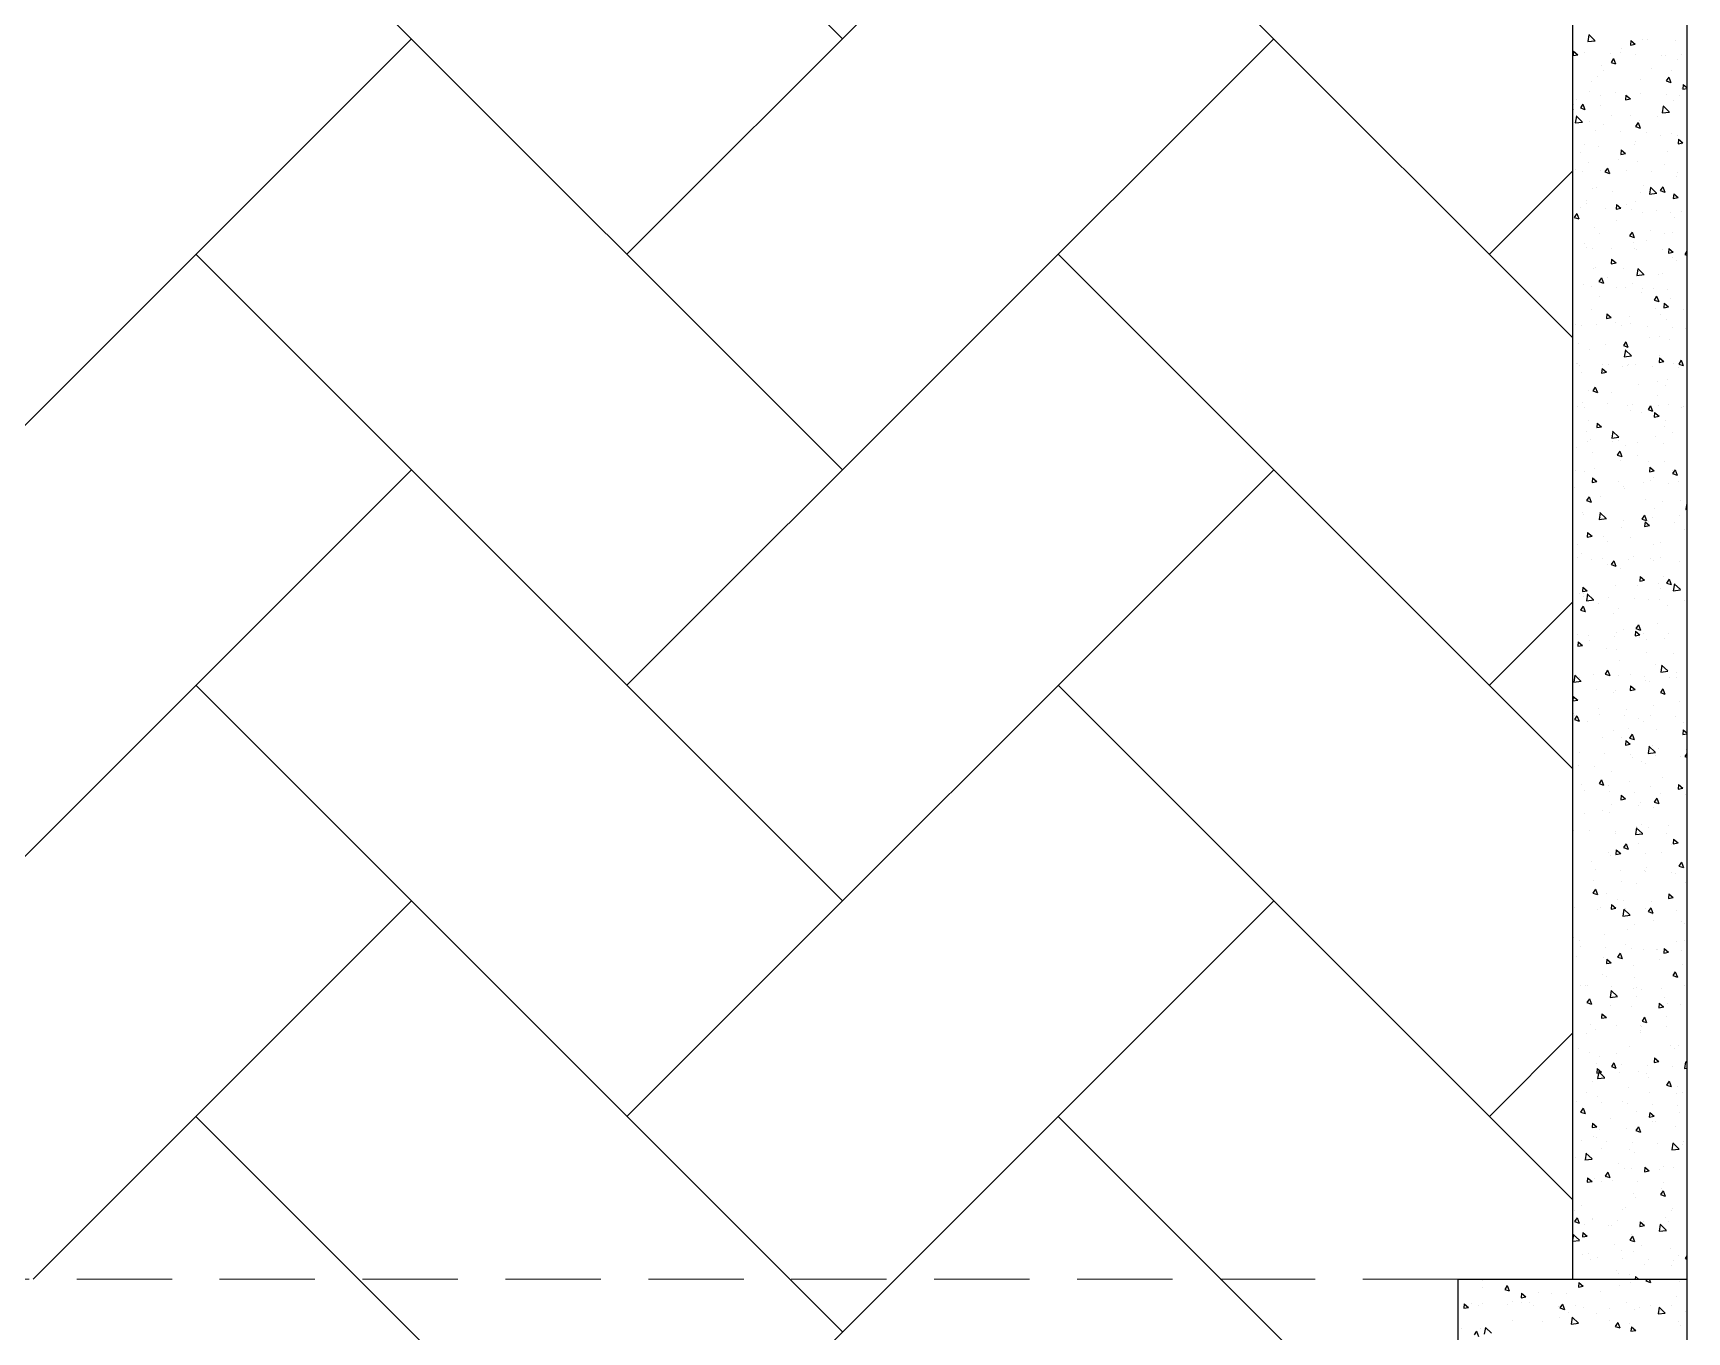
# Model space of a CAD drawing. Header units: millimetres. Extents: x 331487 to 517269, y 198509 to 399936.
# Drawn here: x 412725 to 414895, y 376660 to 378364 of the extents above; entities that cross this region are included whole.
import ezdxf

# ---------------------------------------------------------------- set-up
doc = ezdxf.new("R2010")
doc.units = ezdxf.units.MM
doc.header["$MEASUREMENT"] = 0
doc.linetypes.add('DASHED2', pattern=[0.375, 0.25, -0.125])
doc.layers.add('BEAM', color=1, linetype='Continuous', lineweight=5)
doc.layers.add('COLUMN', color=6, linetype='Continuous')

msp = doc.modelspace()

# ---------------------------------------------------------------- linework, layer by layer
at = {"layer": 'BEAM', "color": 253, "linetype": 'Continuous', "ltscale": 750}
for p, q in [((413787.3, 378357), (413055.3, 379089)), ((413504.5, 378074.1), (414353, 378922.7)), ((413787.3, 377791.3), (412938.8, 378639.8)), ((414745.1, 377964.9), (414070.2, 378639.8)), ((412373.1, 377508.5), (413221.7, 378357)), ((413504.5, 377508.5), (414353, 378357)), ((414635.9, 378074.1), (414745.1, 378183.4)), ((413787.3, 377225.6), (412938.8, 378074.1)), ((414745.1, 377399.2), (414070.2, 378074.1)), ((412373.1, 376942.8), (413221.7, 377791.3)), ((413504.5, 376942.8), (414353, 377791.3)), ((414635.9, 377508.5), (414745.1, 377617.7)), ((413718, 376729.3), (412938.8, 377508.5)), ((414745.1, 376833.5), (414070.2, 377508.5)), ((412725.3, 376729.3), (413221.7, 377225.6)), ((413856.7, 376729.3), (414353, 377225.6)), ((414635.9, 376942.8), (414745.1, 377052)), ((413152.3, 376729.3), (412938.8, 376942.8)), ((414283.7, 376729.3), (414070.2, 376942.8)), ((413452.3, 376429.3), (413152.3, 376729.3)), ((413556.7, 376429.3), (413856.7, 376729.3)), ((413787.3, 376659.9), (413718, 376729.3)), ((414583.7, 376429.3), (414283.7, 376729.3))]:
    msp.add_line(p, q, dxfattribs=at)
at = {"layer": 'BEAM', "linetype": 'DASHED2', "ltscale": 500}
msp.add_line((414595.1, 376729.3), (411345.1, 376729.3), dxfattribs=at)
at = {"layer": 'COLUMN'}
for p, q in [((414745.1, 379089), (414745.1, 376729.3)), ((414895.1, 379089), (414895.1, 376729.3)), ((414595.1, 376429.3), (414595.1, 376729.3)), ((414595.1, 376729.3), (414895.1, 376729.3)), ((414895.1, 376729.3), (414895.1, 376429.3))]:
    msp.add_line(p, q, dxfattribs=at)
at = {"layer": 'COLUMN', "color": 2, "linetype": 'Continuous'}
for p, q in [((414765.2, 378353.2), (414774.7, 378354.3)), ((414766.6, 378362.1), (414765.3, 378353.2)), ((414766.3, 378362.4), (414774.5, 378354.6)), ((414772.4, 378354.8), (414772.4, 378354.8)), ((414821.4, 378354.6), (414820.9, 378348.7)), ((414821.4, 378354.6), (414827.2, 378349.8)), ((414836.9, 378356.4), (414836.9, 378356.4)), ((414843.6, 378355.5), (414843.6, 378355.5)), ((414879.8, 378354.2), (414879.8, 378354.2)), ((414746.2, 378340.8), (414745.7, 378334.8)), ((414745.7, 378334.8), (414751.9, 378335.9)), ((414746.2, 378340.8), (414751.9, 378335.9)), ((414761.4, 378338.5), (414761.4, 378338.5)), ((414794.7, 378337.3), (414794.7, 378337.3)), ((414807.7, 378338.9), (414807.7, 378338.9)), ((414809.2, 378343.9), (414809.2, 378343.9)), ((414820.9, 378348.6), (414827.2, 378349.8)), ((414828, 378336.1), (414828, 378336.1)), ((414861.3, 378334.9), (414861.3, 378334.9)), ((414867.4, 378334.8), (414867.4, 378334.8)), ((414887.7, 378336.5), (414887.7, 378336.5)), ((414894.6, 378333.6), (414894.6, 378333.6)), ((414783.5, 378322.5), (414783.5, 378322.5)), ((414785.8, 378314.9), (414785.8, 378314.9)), ((414798.9, 378330.9), (414795.6, 378325.9)), ((414795.6, 378325.9), (414801.6, 378323.9)), ((414798.9, 378330.9), (414801.6, 378323.9)), ((414848.6, 378317.6), (414848.6, 378317.6)), ((414874.3, 378315.4), (414874.3, 378315.4)), ((414883.1, 378329.1), (414883.1, 378329.1)), ((414770.1, 378301.4), (414770.1, 378301.4)), ((414778.1, 378307), (414778.1, 378307)), ((414834.6, 378303), (414834.6, 378303)), ((414871.4, 378306.5), (414868.1, 378301.6)), ((414868.1, 378301.6), (414874.1, 378299.5)), ((414871.4, 378306.5), (414874.1, 378299.5)), ((414888.1, 378291.3), (414888.1, 378291.3)), ((414890.4, 378296.8), (414889.8, 378290.8)), ((414889.8, 378290.8), (414895.1, 378291.8)), ((414890.4, 378296.8), (414895.1, 378292.8)), ((414746.9, 378270.4), (414746.9, 378270.4)), ((414750.8, 378276.8), (414750.8, 378276.8)), ((414758.7, 378271.2), (414755.3, 378266.2)), ((414758.7, 378271.2), (414761.3, 378264.2)), ((414767.8, 378288), (414767.8, 378288)), ((414781.3, 378269.1), (414781.3, 378269.1)), ((414781.4, 378282), (414781.4, 378282)), ((414801.1, 378286.8), (414801.1, 378286.8)), ((414815.1, 378282.9), (414814.6, 378276.9)), ((414814.6, 378276.9), (414820.9, 378278.1)), ((414815.1, 378282.9), (414820.9, 378278.1)), ((414817.5, 378280.7), (414817.5, 378280.7)), ((414817.8, 378280.6), (414817.8, 378280.6)), ((414834.4, 378285.6), (414834.4, 378285.6)), ((414864, 378268.6), (414862.7, 378259.7)), ((414863.8, 378268.9), (414871.9, 378261.1)), ((414867.7, 378284.3), (414867.7, 378284.3)), ((414877.4, 378276.5), (414877.4, 378276.5)), ((414885.5, 378283.1), (414885.5, 378283.1)), ((414745.1, 378264.7), (414745.7, 378264.2)), ((414745.1, 378264.1), (414745.7, 378264.2)), ((414750.1, 378255.4), (414748.7, 378246.5)), ((414748.7, 378246.5), (414758.2, 378247.6)), ((414749.8, 378255.6), (414757.9, 378247.9)), ((414755.3, 378266.2), (414761.3, 378264.2)), ((414767.8, 378248), (414767.8, 378248)), ((414795.8, 378256.6), (414795.8, 378256.6)), ((414820.8, 378255.7), (414820.8, 378255.7)), ((414831.2, 378246.9), (414827.8, 378241.9)), ((414831.2, 378246.9), (414833.9, 378239.8)), ((414832.4, 378249.6), (414832.4, 378249.6)), ((414856.9, 378254.4), (414856.9, 378254.4)), ((414862.7, 378259.7), (414872.2, 378260.8)), ((414872, 378262.1), (414872, 378262.1)), ((414775.3, 378236), (414775.3, 378236)), ((414786.3, 378244.1), (414786.3, 378244.1)), ((414808.6, 378234.8), (414808.6, 378234.8)), ((414827.8, 378241.9), (414833.9, 378239.8)), ((414841.9, 378233.6), (414841.9, 378233.6)), ((414860.2, 378229.4), (414860.2, 378229.4)), ((414875.2, 378232.4), (414875.2, 378232.4)), ((414883.2, 378229.8), (414883.2, 378229.8)), ((414884.1, 378225.1), (414883.6, 378219.1)), ((414884.1, 378225.1), (414889.8, 378220.2)), ((414755.2, 378207.3), (414755.2, 378207.3)), ((414760.8, 378218.4), (414760.8, 378218.4)), ((414779, 378215.7), (414779, 378215.7)), ((414808.9, 378211.2), (414808.3, 378205.2)), ((414808.3, 378205.2), (414814.6, 378206.4)), ((414808.9, 378211.2), (414814.6, 378206.4)), ((414825.8, 378217.8), (414825.8, 378217.8)), ((414827.8, 378222.3), (414827.8, 378222.3)), ((414869.8, 378208.7), (414869.8, 378208.7)), ((414883.6, 378219.1), (414889.8, 378220.2)), ((414887.4, 378218.1), (414887.4, 378218.1)), ((414749.1, 378185.9), (414749.1, 378185.9)), ((414758.5, 378182.3), (414758.5, 378182.3)), ((414765.6, 378194.7), (414765.6, 378194.7)), ((414782.4, 378184.7), (414782.4, 378184.7)), ((414790.9, 378187.2), (414787.6, 378182.2)), ((414787.6, 378182.2), (414793.6, 378180.2)), ((414790.9, 378187.2), (414793.6, 378180.2)), ((414794.7, 378181), (414794.7, 378181)), ((414805.8, 378198.3), (414805.8, 378198.3)), ((414815.7, 378183.5), (414815.7, 378183.5)), ((414830.1, 378196.3), (414830.1, 378196.3)), ((414848.9, 378182.3), (414848.9, 378182.3)), ((414865.2, 378191.5), (414865.2, 378191.5)), ((414882.2, 378181.1), (414882.2, 378181.1)), ((414770.8, 378160.1), (414770.8, 378160.1)), ((414776.8, 378162.4), (414776.8, 378162.4)), ((414837.8, 378164), (414837.8, 378164)), ((414847.5, 378161.9), (414846.1, 378153)), ((414847.2, 378162.2), (414855.3, 378154.4)), ((414863.4, 378162.8), (414860.1, 378157.9)), ((414863.4, 378162.8), (414866.1, 378155.8)), ((414880.9, 378176.4), (414880.9, 378176.4)), ((414763.3, 378141.3), (414763.3, 378141.3)), ((414763.5, 378144.4), (414763.5, 378144.4)), ((414798, 378155.9), (414798, 378155.9)), ((414802.6, 378139.5), (414802.1, 378133.5)), ((414802.6, 378139.5), (414808.3, 378134.6)), ((414815.8, 378140), (414815.8, 378140)), ((414827.9, 378142.9), (414827.9, 378142.9)), ((414834.1, 378154.7), (414834.1, 378154.7)), ((414846.1, 378153), (414855.6, 378154.1)), ((414860.1, 378157.8), (414866.1, 378155.8)), ((414867.5, 378155.3), (414867.5, 378155.3)), ((414877.8, 378153.3), (414877.3, 378147.4)), ((414877.3, 378147.3), (414883.6, 378148.5)), ((414877.8, 378153.3), (414883.6, 378148.5)), ((414750.7, 378127.5), (414747.3, 378122.5)), ((414747.3, 378122.5), (414753.3, 378120.5)), ((414750.7, 378127.5), (414753.3, 378120.5)), ((414755.5, 378135.4), (414755.5, 378135.4)), ((414788.8, 378134.2), (414788.8, 378134.2)), ((414802.1, 378133.5), (414808.3, 378134.6)), ((414802.9, 378118.1), (414802.9, 378118.1)), ((414822.1, 378133), (414822.1, 378133)), ((414837.4, 378129.6), (414837.4, 378129.6)), ((414855.4, 378131.8), (414855.4, 378131.8)), ((414873.5, 378128.4), (414873.5, 378128.4)), ((414878.7, 378123), (414878.7, 378123)), ((414888.6, 378130.5), (414888.6, 378130.5)), ((414774.5, 378109), (414774.5, 378109)), ((414780.8, 378101.8), (414780.8, 378101.8)), ((414823.2, 378103.1), (414819.8, 378098.2)), ((414819.8, 378098.2), (414825.9, 378096.1)), ((414823.2, 378103.1), (414825.9, 378096.1)), ((414847.8, 378105.6), (414847.8, 378105.6)), ((414865.3, 378101.9), (414865.3, 378101.9)), ((414876.8, 378103.3), (414876.8, 378103.3)), ((414761.1, 378087.9), (414761.1, 378087.9)), ((414763, 378083.5), (414763, 378083.5)), ((414771.8, 378081.2), (414771.8, 378081.2)), ((414796.3, 378082.3), (414796.3, 378082.3)), ((414825.6, 378089.5), (414825.6, 378089.5)), ((414825.8, 378081.7), (414825.8, 378081.7)), ((414829.6, 378081), (414829.6, 378081)), ((414842.4, 378091.8), (414842.4, 378091.8)), ((414862.8, 378079.8), (414862.8, 378079.8)), ((414871.5, 378081.6), (414871, 378075.6)), ((414871, 378075.6), (414877.3, 378076.8)), ((414871.5, 378081.6), (414877.3, 378076.8)), ((414895.1, 378078), (414892.3, 378073.8)), ((414892.3, 378073.8), (414895.1, 378072.9)), ((414772.3, 378055.6), (414772.3, 378055.6)), ((414775.1, 378056.2), (414775.1, 378056.2)), ((414796.3, 378067.7), (414795.8, 378061.7)), ((414795.8, 378061.7), (414802.1, 378062.9)), ((414796.3, 378067.7), (414802.1, 378062.9)), ((414811.3, 378054.9), (414811.3, 378054.9)), ((414830.9, 378055.2), (414829.6, 378046.3)), ((414830.6, 378055.5), (414838.8, 378047.7)), ((414876.4, 378069.6), (414876.4, 378069.6)), ((414881.8, 378065.5), (414881.8, 378065.5)), ((414758.8, 378034.5), (414758.8, 378034.5)), ((414770, 378032.1), (414770, 378032.1)), ((414782.9, 378043.4), (414779.5, 378038.5)), ((414779.5, 378038.5), (414785.6, 378036.4)), ((414782.9, 378043.4), (414785.6, 378036.4)), ((414790.8, 378043.5), (414790.8, 378043.5)), ((414803.3, 378030.9), (414803.3, 378030.9)), ((414814.6, 378029.9), (414814.6, 378029.9)), ((414823.4, 378036.1), (414823.4, 378036.1)), ((414829.6, 378046.3), (414839.1, 378047.4)), ((414836.6, 378029.7), (414836.6, 378029.7)), ((414850.7, 378028.6), (414850.7, 378028.6)), ((414857.8, 378047.3), (414857.8, 378047.3)), ((414863, 378048.5), (414863, 378048.5)), ((414869.9, 378028.5), (414869.9, 378028.5)), ((414780.1, 378018.3), (414780.1, 378018.3)), ((414835.8, 378023.4), (414835.8, 378023.4)), ((414855.4, 378019.1), (414852.1, 378014.1)), ((414852.1, 378014.1), (414858.1, 378012.1)), ((414855.4, 378019.1), (414858.1, 378012.1)), ((414865.3, 378009.9), (414864.7, 378003.9)), ((414865.3, 378009.9), (414871, 378005.1)), ((414874.2, 378016.2), (414874.2, 378016.2)), ((414770, 378002.2), (414770, 378002.2)), ((414790, 377996), (414789.5, 377990)), ((414789.5, 377990), (414795.8, 377991.2)), ((414790, 377996), (414795.8, 377991.2)), ((414800.8, 377985.2), (414800.8, 377985.2)), ((414819.5, 377992), (414819.5, 377992)), ((414854, 378003.6), (414854, 378003.6)), ((414860.8, 377995.1), (414860.8, 377995.1)), ((414864.7, 378003.9), (414871, 378005.1)), ((414867.8, 377989), (414867.8, 377989)), ((414890.1, 378002.3), (414890.1, 378002.3)), ((414745.1, 377977.3), (414745.3, 377976.8)), ((414745.1, 377976.8), (414745.3, 377976.7)), ((414749, 377981.5), (414749, 377981.5)), ((414756.6, 377981.1), (414756.6, 377981.1)), ((414776.4, 377981.6), (414776.4, 377981.6)), ((414809.7, 377980.4), (414809.7, 377980.4)), ((414821.1, 377982.7), (414821.1, 377982.7)), ((414843, 377979.2), (414843, 377979.2)), ((414845.9, 377965), (414845.9, 377965)), ((414859, 377965.7), (414859, 377965.7)), ((414876.3, 377978), (414876.3, 377978)), ((414893.4, 377977.3), (414893.4, 377977.3)), ((414752.3, 377956.4), (414752.3, 377956.4)), ((414767.7, 377948.8), (414767.7, 377948.8)), ((414788.4, 377955.2), (414788.4, 377955.2)), ((414815.2, 377959.4), (414811.8, 377954.5)), ((414811.8, 377954.4), (414817.8, 377952.4)), ((414814.4, 377948.5), (414813, 377939.6)), ((414814.1, 377948.7), (414822.2, 377940.9)), ((414815.2, 377959.4), (414817.8, 377952.4)), ((414858.5, 377941.8), (414858.5, 377941.8)), ((414871.9, 377962.8), (414871.9, 377962.8)), ((414750.6, 377930.9), (414750.6, 377930.9)), ((414751.2, 377931), (414751.2, 377931)), ((414754.3, 377927.7), (414754.3, 377927.7)), ((414783.8, 377924.3), (414783.2, 377918.3)), ((414783.8, 377924.3), (414789.5, 377919.5)), ((414783.9, 377929.7), (414783.9, 377929.7)), ((414791.7, 377930.1), (414791.7, 377930.1)), ((414810.9, 377926.8), (414810.9, 377926.8)), ((414813, 377939.6), (414822.5, 377940.7)), ((414817.2, 377928.5), (414817.2, 377928.5)), ((414818.8, 377929.4), (414818.8, 377929.4)), ((414827.9, 377928.9), (414827.9, 377928.9)), ((414850.5, 377927.2), (414850.5, 377927.2)), ((414859, 377938.2), (414858.5, 377932.2)), ((414858.5, 377932.2), (414864.7, 377933.3)), ((414859, 377938.2), (414864.7, 377933.3)), ((414877.8, 377930.7), (414877.8, 377930.7)), ((414883.8, 377926), (414883.8, 377926)), ((414887.7, 377935.1), (414884.3, 377930.1)), ((414884.3, 377930.1), (414890.4, 377928.1)), ((414887.7, 377935.1), (414890.4, 377928.1)), ((414757.3, 377918.6), (414757.3, 377918.6)), ((414774.9, 377899.7), (414771.5, 377894.8)), ((414774.9, 377899.7), (414777.6, 377892.7)), ((414783.2, 377918.3), (414789.5, 377919.4)), ((414831.1, 377903.8), (414831.1, 377903.8)), ((414855.9, 377906.7), (414855.9, 377906.7)), ((414867.3, 377902.5), (414867.3, 377902.5)), ((414869.7, 377909.5), (414869.7, 377909.5)), ((414757.7, 377879.6), (414757.7, 377879.6)), ((414765.5, 377895.4), (414765.5, 377895.4)), ((414771.5, 377894.8), (414777.6, 377892.7)), ((414791, 377878.3), (414791, 377878.3)), ((414796.7, 377892.3), (414796.7, 377892.3)), ((414824.3, 377877.1), (414824.3, 377877.1)), ((414856.2, 377888.4), (414856.2, 377888.4)), ((414870.6, 377877.5), (414870.6, 377877.5)), ((414752.1, 377874.4), (414752.1, 377874.4)), ((414761.2, 377872.7), (414761.2, 377872.7)), ((414765.6, 377855.4), (414765.6, 377855.4)), ((414816.6, 377876), (414816.6, 377876)), ((414820.9, 377868.5), (414820.9, 377868.5)), ((414836.1, 377865.9), (414836.1, 377865.9)), ((414847.4, 377875.4), (414844.1, 377870.4)), ((414844.1, 377870.4), (414850.1, 377868.4)), ((414847.4, 377875.4), (414850.1, 377868.4)), ((414852.7, 377866.4), (414852.2, 377860.4)), ((414852.2, 377860.4), (414858.5, 377861.6)), ((414852.7, 377866.4), (414858.5, 377861.6)), ((414857.5, 377875.9), (414857.5, 377875.9)), ((414867.4, 377856.1), (414867.4, 377856.1)), ((414887.8, 377872.4), (414887.8, 377872.4)), ((414890.8, 377874.7), (414890.8, 377874.7)), ((414763.2, 377842.1), (414763.2, 377842.1)), ((414777.5, 377852.5), (414777, 377846.6)), ((414777, 377846.6), (414783.2, 377847.7)), ((414777.5, 377852.5), (414783.2, 377847.7)), ((414797.8, 377841.7), (414796.5, 377832.8)), ((414796.5, 377832.8), (414805.9, 377833.9)), ((414797.5, 377842), (414805.7, 377834.2)), ((414854, 377835), (414854, 377835)), ((414865.9, 377848.4), (414865.9, 377848.4)), ((414875.6, 377839.6), (414875.6, 377839.6)), ((414749.8, 377821), (414749.8, 377821)), ((414764.1, 377829), (414764.1, 377829)), ((414768.9, 377830.4), (414768.9, 377830.4)), ((414771.2, 377814.3), (414771.2, 377814.3)), ((414797.4, 377827.8), (414797.4, 377827.8)), ((414807.1, 377815.7), (414803.8, 377810.7)), ((414805, 377829.1), (414805, 377829.1)), ((414807.1, 377815.7), (414809.8, 377808.7)), ((414814.3, 377822.6), (414814.3, 377822.6)), ((414830.7, 377826.6), (414830.7, 377826.6)), ((414863.9, 377825.4), (414863.9, 377825.4)), ((414749.3, 377790.4), (414749.3, 377790.4)), ((414773.8, 377792.5), (414773.8, 377792.5)), ((414803.8, 377810.7), (414809.8, 377808.7)), ((414808.3, 377804.1), (414808.3, 377804.1)), ((414830.9, 377810.2), (414830.9, 377810.2)), ((414844.4, 377802.8), (414844.4, 377802.8)), ((414846.4, 377794.7), (414845.9, 377788.7)), ((414845.9, 377788.7), (414852.2, 377789.9)), ((414846.4, 377794.7), (414852.2, 377789.9)), ((414865.2, 377802.7), (414865.2, 377802.7)), ((414875.9, 377790.1), (414875.9, 377790.1)), ((414879.7, 377791.4), (414876.3, 377786.4)), ((414879.7, 377791.4), (414882.4, 377784.4)), ((414761, 377788.7), (414761, 377788.7)), ((414771.2, 377780.8), (414770.7, 377774.8)), ((414770.7, 377774.8), (414777, 377776)), ((414771.2, 377780.8), (414777, 377776)), ((414771.6, 377777.1), (414771.6, 377777.1)), ((414804.9, 377775.9), (414804.9, 377775.9)), ((414812.1, 377769.2), (414812.1, 377769.2)), ((414838.2, 377774.7), (414838.2, 377774.7)), ((414847.7, 377777.8), (414847.7, 377777.8)), ((414851.7, 377781.6), (414851.7, 377781.6)), ((414871.4, 377773.5), (414871.4, 377773.5)), ((414876.3, 377786.4), (414882.4, 377784.4)), ((414883.9, 377776.5), (414883.9, 377776.5)), ((414747.5, 377767.6), (414747.5, 377767.6)), ((414766.9, 377756), (414763.5, 377751)), ((414763.5, 377751), (414769.6, 377749)), ((414766.9, 377756), (414769.6, 377749)), ((414781.2, 377756), (414781.2, 377756)), ((414813.3, 377766.2), (414813.3, 377766.2)), ((414840.9, 377751.9), (414840.9, 377751.9)), ((414862.9, 377749.3), (414862.9, 377749.3)), ((414887.2, 377751.5), (414887.2, 377751.5)), ((414895.1, 377747.5), (414893.9, 377739.4)), ((414895, 377748.5), (414895.1, 377748.4)), ((414745.3, 377727), (414745.3, 377727)), ((414746, 377730.6), (414746, 377730.6)), ((414758.7, 377735.3), (414758.7, 377735.3)), ((414759.3, 377732.1), (414759.3, 377732.1)), ((414778.6, 377725.8), (414778.6, 377725.8)), ((414781.3, 377735), (414779.9, 377726.1)), ((414779.9, 377726.1), (414789.4, 377727.2)), ((414781, 377735.3), (414789.1, 377727.5)), ((414782.2, 377729.3), (414782.2, 377729.3)), ((414839.4, 377731.7), (414836, 377726.7)), ((414836, 377726.7), (414842.1, 377724.7)), ((414839.4, 377731.7), (414842.1, 377724.7)), ((414849.5, 377728.2), (414849.5, 377728.2)), ((414852.7, 377739.9), (414852.7, 377739.9)), ((414885.9, 377731.8), (414885.9, 377731.8)), ((414893.9, 377739.4), (414895.1, 377739.5)), ((414745.3, 377714.2), (414745.3, 377714.2)), ((414764.9, 377709.1), (414764.4, 377703.1)), ((414764.4, 377703.1), (414770.7, 377704.3)), ((414764.9, 377709.1), (414770.7, 377704.3)), ((414785.5, 377704.3), (414785.5, 377704.3)), ((414809.8, 377715.8), (414809.8, 377715.8)), ((414811.9, 377724.5), (414811.9, 377724.5)), ((414821.6, 377703), (414821.6, 377703)), ((414840.2, 377723), (414839.6, 377717)), ((414839.6, 377717), (414845.9, 377718.1)), ((414840.2, 377723), (414845.9, 377718.2)), ((414845.2, 377723.3), (414845.2, 377723.3)), ((414878.5, 377722.1), (414878.5, 377722.1)), ((414892.2, 377713.6), (414892.2, 377713.6)), ((414751, 377692.7), (414751, 377692.7)), ((414756.5, 377681.9), (414756.5, 377681.9)), ((414791.2, 377697.7), (414791.2, 377697.7)), ((414850.9, 377693.6), (414850.9, 377693.6)), ((414860.7, 377695.9), (414860.7, 377695.9)), ((414751.7, 377676.5), (414751.7, 377676.5)), ((414769.3, 377673.7), (414769.3, 377673.7)), ((414785, 377675.2), (414785, 377675.2)), ((414790.4, 377666.4), (414790.4, 377666.4)), ((414799.1, 377672), (414795.8, 377667)), ((414795.8, 377667), (414801.8, 377665)), ((414799.1, 377672), (414801.8, 377665)), ((414807.6, 377662.4), (414807.6, 377662.4)), ((414818.3, 377674), (414818.3, 377674)), ((414824.9, 377678), (414824.9, 377678)), ((414847.2, 377674.8), (414847.2, 377674.8)), ((414851.6, 377672.8), (414851.6, 377672.8)), ((414861, 377676.7), (414861, 377676.7)), ((414884.9, 377671.6), (414884.9, 377671.6)), ((414801.2, 377639.4), (414801.2, 377639.4)), ((414829.9, 377640.1), (414829.9, 377640.1)), ((414833.9, 377651.2), (414833.4, 377645.3)), ((414833.4, 377645.3), (414839.6, 377646.4)), ((414833.9, 377651.2), (414839.6, 377646.4)), ((414858.4, 377642.5), (414858.4, 377642.5)), ((414864.3, 377651.7), (414864.3, 377651.7)), ((414871.7, 377647.7), (414868.3, 377642.7)), ((414868.3, 377642.7), (414874.3, 377640.7)), ((414871.7, 377647.7), (414874.3, 377640.7)), ((414878.7, 377641.5), (414877.3, 377632.6)), ((414878.4, 377641.8), (414886.5, 377634)), ((414754.2, 377628.5), (414754.2, 377628.5)), ((414758.7, 377637.4), (414758.1, 377631.4)), ((414758.1, 377631.4), (414764.4, 377632.5)), ((414758.7, 377637.4), (414764.4, 377632.6)), ((414759.2, 377624.5), (414759.2, 377624.5)), ((414759.3, 377629.6), (414759.3, 377629.6)), ((414763.3, 377619.4), (414772.8, 377620.5)), ((414764.7, 377628.3), (414763.4, 377619.4)), ((414764.4, 377628.6), (414772.6, 377620.8)), ((414792.5, 377623.3), (414792.5, 377623.3)), ((414825.8, 377622.1), (414825.8, 377622.1)), ((414845, 377621.5), (414845, 377621.5)), ((414859.1, 377620.9), (414859.1, 377620.9)), ((414860.9, 377635.3), (414860.9, 377635.3)), ((414877.3, 377632.6), (414886.8, 377633.7)), ((414892.4, 377619.7), (414892.4, 377619.7)), ((414758.9, 377612.3), (414755.5, 377607.3)), ((414755.5, 377607.3), (414761.6, 377605.3)), ((414758.9, 377612.3), (414761.6, 377605.3)), ((414762.6, 377604.6), (414762.6, 377604.6)), ((414779.3, 377615.4), (414779.3, 377615.4)), ((414798.8, 377603.3), (414798.8, 377603.3)), ((414805.3, 377609.1), (414805.3, 377609.1)), ((414869.3, 377613.8), (414869.3, 377613.8)), ((414752, 377575.2), (414752, 377575.2)), ((414766.3, 377573.2), (414766.3, 377573.2)), ((414802.1, 377578.2), (414802.1, 377578.2)), ((414811.3, 377581.1), (414811.3, 377581.1)), ((414827.6, 377579.5), (414827.1, 377573.5)), ((414827.1, 377573.5), (414833.4, 377574.7)), ((414827.6, 377579.5), (414833.4, 377574.7)), ((414831.4, 377588), (414828, 377583)), ((414828, 377583), (414834.1, 377581)), ((414831.4, 377588), (414834.1, 377581)), ((414838.2, 377577), (414838.2, 377577)), ((414856.1, 377589.2), (414856.1, 377589.2)), ((414870.9, 377576.9), (414870.9, 377576.9)), ((414752.4, 377565.6), (414751.9, 377559.7)), ((414751.9, 377559.7), (414758.1, 377560.8)), ((414752.4, 377565.6), (414758.1, 377560.8)), ((414767.6, 377566.7), (414767.6, 377566.7)), ((414789.3, 377557.1), (414789.3, 377557.1)), ((414799.6, 377572), (414799.6, 377572)), ((414803.1, 377555.7), (414803.1, 377555.7)), ((414832.8, 377570.7), (414832.8, 377570.7)), ((414841.5, 377551.9), (414841.5, 377551.9)), ((414842.7, 377568.1), (414842.7, 377568.1)), ((414866.1, 377569.5), (414866.1, 377569.5)), ((414807, 377540.4), (414807, 377540.4)), ((414853.9, 377535.8), (414853.9, 377535.8)), ((414862.1, 377534.8), (414860.8, 377525.9)), ((414861.9, 377535.1), (414870, 377527.3)), ((414877.6, 377550.7), (414877.6, 377550.7)), ((414748.2, 377521.6), (414746.8, 377512.7)), ((414746.8, 377512.7), (414756.3, 377513.8)), ((414747.9, 377521.8), (414756, 377514)), ((414749.7, 377521.8), (414749.7, 377521.8)), ((414754.3, 377518.9), (414754.3, 377518.9)), ((414772.7, 377522.7), (414772.7, 377522.7)), ((414791.1, 377528.3), (414787.8, 377523.3)), ((414787.8, 377523.3), (414793.8, 377521.3)), ((414791.1, 377528.3), (414793.8, 377521.3)), ((414806, 377521.5), (414806, 377521.5)), ((414821.3, 377507.8), (414820.8, 377501.8)), ((414821.3, 377522.7), (414821.3, 377522.7)), ((414821.3, 377507.8), (414827.1, 377503)), ((414839.2, 377520.2), (414839.2, 377520.2)), ((414840.5, 377514.7), (414840.5, 377514.7)), ((414846.5, 377514.1), (414846.5, 377514.1)), ((414860.8, 377525.9), (414870.3, 377527)), ((414872.5, 377519), (414872.5, 377519)), ((414880.9, 377525.6), (414880.9, 377525.6)), ((414880.9, 377518.6), (414880.9, 377518.6)), ((414746.1, 377493.9), (414745.6, 377487.9)), ((414745.6, 377487.9), (414751.9, 377489.1)), ((414746.1, 377493.9), (414751.9, 377489.1)), ((414775.9, 377503.5), (414775.9, 377503.5)), ((414799.3, 377498.8), (414799.3, 377498.8)), ((414800.8, 377502.3), (414800.8, 377502.3)), ((414820.8, 377501.8), (414827.1, 377503)), ((414863.6, 377504), (414860.3, 377499)), ((414860.3, 377499), (414866.3, 377496.9)), ((414863.6, 377504), (414866.3, 377497)), ((414885.9, 377487.8), (414885.9, 377487.8)), ((414746.9, 377471.9), (414746.9, 377471.9)), ((414747.4, 377468.4), (414747.4, 377468.4)), ((414750.9, 377468.6), (414747.5, 377463.6)), ((414750.9, 377468.6), (414753.6, 377461.6)), ((414779.2, 377478.5), (414779.2, 377478.5)), ((414780.2, 377470.7), (414780.2, 377470.7)), ((414813.5, 377469.5), (414813.5, 377469.5)), ((414815.4, 377477.2), (414815.4, 377477.2)), ((414831.3, 377464.4), (414831.3, 377464.4)), ((414846.7, 377468.3), (414846.7, 377468.3)), ((414851.6, 377482.4), (414851.6, 377482.4)), ((414880, 377467.1), (414880, 377467.1)), ((414747.5, 377463.6), (414753.6, 377461.6)), ((414764.3, 377460.6), (414764.3, 377460.6)), ((414798.5, 377448.9), (414798.5, 377448.9)), ((414818.7, 377452.2), (414818.7, 377452.2)), ((414823.4, 377444.3), (414820, 377439.3)), ((414823.4, 377444.3), (414826.1, 377437.3)), ((414838.2, 377461.3), (414838.2, 377461.3)), ((414854.8, 377450.9), (414854.8, 377450.9)), ((414890.3, 377449.9), (414889.8, 377444)), ((414889.8, 377444), (414895.1, 377445)), ((414890.3, 377449.9), (414895.1, 377445.9)), ((414890.9, 377460.3), (414890.9, 377460.3)), ((414784.2, 377440.6), (414784.2, 377440.6)), ((414809.3, 377440.5), (414809.3, 377440.5)), ((414815.1, 377436.1), (414814.5, 377430.1)), ((414814.5, 377430.1), (414820.8, 377431.2)), ((414815.1, 377436.1), (414820.8, 377431.2)), ((414820, 377439.3), (414826.1, 377437.3)), ((414845.6, 377428.1), (414844.2, 377419.2)), ((414845.3, 377428.4), (414853.4, 377420.6)), ((414849.4, 377429), (414849.4, 377429)), ((414858.1, 377425.9), (414858.1, 377425.9)), ((414894.2, 377424.6), (414894.2, 377424.6)), ((414745.1, 377417.8), (414745.6, 377417.4)), ((414745.1, 377417.3), (414745.6, 377417.4)), ((414745.2, 377415), (414745.2, 377415)), ((414753.1, 377403.8), (414753.1, 377403.8)), ((414753.9, 377420.6), (414753.9, 377420.6)), ((414774.3, 377402.3), (414774.3, 377402.3)), ((414787.2, 377419.4), (414787.2, 377419.4)), ((414820.5, 377418.2), (414820.5, 377418.2)), ((414823.6, 377414.3), (414823.6, 377414.3)), ((414835.9, 377407.9), (414835.9, 377407.9)), ((414841.3, 377406.1), (414841.3, 377406.1)), ((414844.2, 377419.2), (414853.7, 377420.3)), ((414853.8, 377417), (414853.8, 377417)), ((414887.1, 377415.7), (414887.1, 377415.7)), ((414895.1, 377418.8), (414892.5, 377415)), ((414892.5, 377415), (414895.1, 377414.1)), ((414756.4, 377378.7), (414756.4, 377378.7)), ((414783.1, 377384.6), (414779.8, 377379.6)), ((414779.8, 377379.6), (414785.8, 377377.6)), ((414783.1, 377384.6), (414785.8, 377377.6)), ((414792.5, 377377.5), (414792.5, 377377.5)), ((414796.3, 377395.5), (414796.3, 377395.5)), ((414819.3, 377382.1), (414819.3, 377382.1)), ((414863.1, 377388), (414863.1, 377388)), ((414884, 377378.2), (414883.5, 377372.2)), ((414884, 377378.2), (414889.7, 377373.4)), ((414760.3, 377370.1), (414760.3, 377370.1)), ((414793.6, 377368.9), (414793.6, 377368.9)), ((414808.8, 377364.3), (414808.3, 377358.4)), ((414808.3, 377358.4), (414814.5, 377359.5)), ((414808.8, 377364.3), (414814.5, 377359.5)), ((414826.9, 377367.7), (414826.9, 377367.7)), ((414847.1, 377375.6), (414847.1, 377375.6)), ((414855.6, 377360.2), (414852.3, 377355.3)), ((414855.6, 377360.2), (414858.3, 377353.2)), ((414860.2, 377366.4), (414860.2, 377366.4)), ((414883.5, 377372.2), (414889.8, 377373.4)), ((414893.5, 377365.2), (414893.5, 377365.2)), ((414761.4, 377340.9), (414761.4, 377340.9)), ((414784.3, 377344), (414784.3, 377344)), ((414794, 377342.1), (414794, 377342.1)), ((414795.8, 377352.4), (414795.8, 377352.4)), ((414832, 377351.2), (414832, 377351.2)), ((414833.7, 377354.6), (414833.7, 377354.6)), ((414851.3, 377347.8), (414851.3, 377347.8)), ((414852.3, 377355.3), (414858.3, 377353.2)), ((414745.1, 377319), (414745.5, 377317.9)), ((414745.1, 377318), (414745.5, 377317.9)), ((414767.8, 377318.2), (414767.8, 377318.2)), ((414800.8, 377314.6), (414800.8, 377314.6)), ((414801.1, 377316.9), (414801.1, 377316.9)), ((414829, 377321.4), (414827.7, 377312.5)), ((414827.7, 377312.5), (414837.2, 377313.6)), ((414828.7, 377321.6), (414836.9, 377313.9)), ((414829.3, 377323.8), (414829.3, 377323.8)), ((414834.4, 377315.7), (414834.4, 377315.7)), ((414835.2, 377326.1), (414835.2, 377326.1)), ((414844.9, 377322.3), (414844.9, 377322.3)), ((414867.7, 377314.5), (414867.7, 377314.5)), ((414871.4, 377324.8), (414871.4, 377324.8)), ((414802.5, 377292.6), (414802, 377286.6)), ((414802.5, 377292.6), (414808.3, 377287.8)), ((414815.4, 377300.6), (414812, 377295.6)), ((414812, 377295.6), (414818.1, 377293.5)), ((414815.4, 377300.6), (414818.1, 377293.5)), ((414831.4, 377301.2), (414831.4, 377301.2)), ((414874.7, 377299.8), (414874.7, 377299.8)), ((414877.7, 377306.5), (414877.2, 377300.5)), ((414877.2, 377300.5), (414883.5, 377301.7)), ((414877.7, 377306.5), (414883.5, 377301.7)), ((414769.7, 377277.7), (414769.7, 377277.7)), ((414791.8, 377288.8), (414791.8, 377288.8)), ((414794.3, 377285.6), (414794.3, 377285.6)), ((414802, 377286.6), (414808.3, 377287.8)), ((414840.2, 377288.2), (414840.2, 377288.2)), ((414861.3, 377289.5), (414861.3, 377289.5)), ((414887.9, 377276.2), (414884.5, 377271.2)), ((414884.5, 377271.2), (414890.6, 377269.2)), ((414887.9, 377276.2), (414890.6, 377269.2)), ((414773, 377252.7), (414773, 377252.7)), ((414774.9, 377266.8), (414774.9, 377266.8)), ((414808.1, 377265.6), (414808.1, 377265.6)), ((414809.1, 377251.4), (414809.1, 377251.4)), ((414829.2, 377247.8), (414829.2, 377247.8)), ((414839.3, 377265.5), (414839.3, 377265.5)), ((414841.4, 377264.4), (414841.4, 377264.4)), ((414842.6, 377268.9), (414842.6, 377268.9)), ((414874.7, 377263.2), (414874.7, 377263.2)), ((414879.7, 377261.9), (414879.7, 377261.9)), ((414893.7, 377249.4), (414893.7, 377249.4)), ((414775.1, 377240.9), (414771.8, 377235.9)), ((414771.8, 377235.9), (414777.8, 377233.9)), ((414775.1, 377240.9), (414777.8, 377233.9)), ((414789.5, 377235.4), (414789.5, 377235.4)), ((414804.4, 377227.3), (414804.4, 377227.3)), ((414812.4, 377226.4), (414812.4, 377226.4)), ((414871.5, 377234.8), (414870.9, 377228.8)), ((414870.9, 377228.8), (414877.2, 377229.9)), ((414871.3, 377231.2), (414871.3, 377231.2)), ((414871.5, 377234.8), (414877.2, 377229.9)), ((414748, 377217.5), (414748, 377217.5)), ((414777.9, 377214.8), (414777.9, 377214.8)), ((414781.3, 377216.3), (414781.3, 377216.3)), ((414796.2, 377220.9), (414795.7, 377214.9)), ((414795.7, 377214.9), (414802, 377216.1)), ((414796.2, 377220.9), (414802, 377216.1)), ((414812.5, 377214.6), (414811.1, 377205.7)), ((414811.1, 377205.7), (414820.6, 377206.8)), ((414812.2, 377214.9), (414820.3, 377207.1)), ((414814.5, 377215.1), (414814.5, 377215.1)), ((414840.4, 377215.5), (414840.4, 377215.5)), ((414847.6, 377216.5), (414844.3, 377211.6)), ((414844.3, 377211.5), (414850.3, 377209.5)), ((414847.6, 377216.5), (414850.3, 377209.5)), ((414847.8, 377213.9), (414847.8, 377213.9)), ((414848.5, 377225.1), (414848.5, 377225.1)), ((414849.4, 377207.2), (414849.4, 377207.2)), ((414881.1, 377212.7), (414881.1, 377212.7)), ((414817.4, 377188.5), (414817.4, 377188.5)), ((414826.9, 377194.4), (414826.9, 377194.4)), ((414851.8, 377200.1), (414851.8, 377200.1)), ((414888, 377198.8), (414888, 377198.8)), ((414891.5, 377196), (414891.5, 377196)), ((414746.8, 377178), (414746.8, 377178)), ((414754.7, 377173.1), (414754.7, 377173.1)), ((414755.5, 377165.6), (414755.5, 377165.6)), ((414787.3, 377182), (414787.3, 377182)), ((414788.8, 377164.4), (414788.8, 377164.4)), ((414814.4, 377169), (414814.4, 377169)), ((414822, 377163.1), (414822, 377163.1)), ((414838.1, 377162.1), (414838.1, 377162.1)), ((414855.3, 377161.9), (414855.3, 377161.9)), ((414856.8, 377162.2), (414856.8, 377162.2)), ((414865.2, 377163), (414864.7, 377157.1)), ((414865.2, 377163), (414870.9, 377158.2)), ((414881.3, 377172.8), (414881.3, 377172.8)), ((414888.6, 377160.7), (414888.6, 377160.7)), ((414891.3, 377173.8), (414891.3, 377173.8)), ((414750.1, 377152.9), (414750.1, 377152.9)), ((414786.3, 377151.6), (414786.3, 377151.6)), ((414790, 377149.2), (414789.4, 377143.2)), ((414789.4, 377143.2), (414795.7, 377144.3)), ((414790, 377149.2), (414795.7, 377144.3)), ((414807.4, 377156.8), (414804, 377151.9)), ((414804, 377151.9), (414810.1, 377149.8)), ((414807.4, 377156.8), (414810.1, 377149.8)), ((414824.7, 377141), (414824.7, 377141)), ((414859.4, 377148.9), (414859.4, 377148.9)), ((414864.7, 377157.1), (414870.9, 377158.2)), ((414889.2, 377142.6), (414889.2, 377142.6)), ((414785, 377128.6), (414785, 377128.6)), ((414789.6, 377126.6), (414789.6, 377126.6)), ((414825.7, 377125.3), (414825.7, 377125.3)), ((414879.9, 377132.5), (414876.5, 377127.5)), ((414876.5, 377127.5), (414882.6, 377125.5)), ((414879.9, 377132.5), (414882.6, 377125.5)), ((414755.1, 377115), (414755.1, 377115)), ((414762.5, 377114.2), (414762.5, 377114.2)), ((414767.1, 377097.1), (414763.7, 377092.2)), ((414764.7, 377114.8), (414764.7, 377114.8)), ((414767.1, 377097.1), (414769.8, 377090.1)), ((414795.9, 377107.9), (414794.6, 377099)), ((414794.6, 377099), (414804, 377100.1)), ((414795.6, 377108.2), (414803.8, 377100.4)), ((414795.8, 377113), (414795.8, 377113)), ((414824.4, 377110.7), (414824.4, 377110.7)), ((414829, 377100.3), (414829, 377100.3)), ((414829.1, 377111.8), (414829.1, 377111.8)), ((414835.8, 377108.7), (414835.8, 377108.7)), ((414862.4, 377110.6), (414862.4, 377110.6)), ((414865.1, 377099), (414865.1, 377099)), ((414891.3, 377114.5), (414891.3, 377114.5)), ((414763.7, 377092.2), (414769.8, 377090.1)), ((414782.8, 377075.2), (414782.8, 377075.2)), ((414783.7, 377077.4), (414783.2, 377071.5)), ((414783.7, 377077.4), (414789.4, 377072.6)), ((414794.5, 377088.7), (414794.5, 377088.7)), ((414822.4, 377087.6), (414822.4, 377087.6)), ((414858.9, 377091.3), (414858.4, 377085.3)), ((414858.4, 377085.3), (414864.7, 377086.5)), ((414858.9, 377091.3), (414864.6, 377086.5)), ((414868.4, 377074), (414868.4, 377074)), ((414869.4, 377090.6), (414869.4, 377090.6)), ((414886.9, 377089.3), (414886.9, 377089.3)), ((414768.9, 377063.7), (414768.9, 377063.7)), ((414774.7, 377056.5), (414774.7, 377056.5)), ((414783.2, 377071.5), (414789.4, 377072.6)), ((414802.2, 377062.5), (414802.2, 377062.5)), ((414833.6, 377055.3), (414833.6, 377055.3)), ((414834, 377062.4), (414834, 377062.4)), ((414834.4, 377052.4), (414834.4, 377052.4)), ((414835.5, 377061.3), (414835.5, 377061.3)), ((414839.6, 377072.8), (414836.3, 377067.8)), ((414836.3, 377067.8), (414842.3, 377065.8)), ((414839.6, 377072.8), (414842.3, 377065.8)), ((414868.8, 377060.1), (414868.8, 377060.1)), ((414752.8, 377032.5), (414752.8, 377032.5)), ((414763.4, 377051.9), (414763.4, 377051.9)), ((414820.2, 377034.3), (414820.2, 377034.3)), ((414873.4, 377036.1), (414873.4, 377036.1)), ((414879.4, 377032.2), (414879.4, 377032.2)), ((414884.7, 377035.9), (414884.7, 377035.9)), ((414766.7, 377026.9), (414766.7, 377026.9)), ((414776.4, 377011.8), (414776.4, 377011.8)), ((414780.5, 377021.9), (414780.5, 377021.9)), ((414799.4, 377013.1), (414796, 377008.2)), ((414799.4, 377013.1), (414802, 377006.1)), ((414802.9, 377025.6), (414802.9, 377025.6)), ((414809.7, 377010.6), (414809.7, 377010.6)), ((414843, 377009.4), (414843, 377009.4)), ((414852.6, 377019.6), (414852.1, 377013.6)), ((414852.1, 377013.6), (414858.4, 377014.8)), ((414852.6, 377019.6), (414858.4, 377014.8)), ((414893.3, 377014.5), (414892, 377005.6)), ((414893.1, 377014.7), (414895.1, 377012.7)), ((414771.7, 376989), (414771.7, 376989)), ((414777.4, 377005.7), (414776.9, 376999.7)), ((414776.9, 376999.7), (414783.2, 377000.9)), ((414777.4, 377005.7), (414783.2, 377000.9)), ((414779.4, 377001.2), (414778, 376992.3)), ((414778, 376992.3), (414787.5, 376993.4)), ((414779.1, 377001.5), (414787.2, 376993.7)), ((414784.7, 376998.2), (414784.7, 376998.2)), ((414796, 377008.1), (414802, 377006.1)), ((414806.2, 377000.5), (414806.2, 377000.5)), ((414831.3, 377002), (414831.3, 377002)), ((414842.3, 376999.3), (414842.3, 376999.3)), ((414844.4, 376994), (414844.4, 376994)), ((414871.9, 376988.8), (414868.5, 376983.8)), ((414871.9, 376988.8), (414874.6, 376981.8)), ((414876.3, 377008.1), (414876.3, 377008.1)), ((414892, 377005.6), (414895.1, 377005.9)), ((414762.8, 376974.2), (414762.8, 376974.2)), ((414778.2, 376968.5), (414778.2, 376968.5)), ((414817.9, 376980.9), (414817.9, 376980.9)), ((414845.6, 376974.2), (414845.6, 376974.2)), ((414868.5, 376983.8), (414874.6, 376981.8)), ((414881.7, 376973), (414881.7, 376973)), ((414882.4, 376982.5), (414882.4, 376982.5)), ((414889.4, 376973.9), (414889.4, 376973.9)), ((414750.2, 376961.7), (414750.2, 376961.7)), ((414759.1, 376953.4), (414755.7, 376948.5)), ((414755.7, 376948.5), (414761.8, 376946.4)), ((414759.1, 376953.4), (414761.8, 376946.4)), ((414783.4, 376960.4), (414783.4, 376960.4)), ((414811.1, 376962.7), (414811.1, 376962.7)), ((414816.7, 376959.2), (414816.7, 376959.2)), ((414829.1, 376948.6), (414829.1, 376948.6)), ((414846.4, 376947.9), (414845.8, 376941.9)), ((414846.4, 376947.9), (414852.1, 376943)), ((414850, 376958), (414850, 376958)), ((414883.3, 376956.8), (414883.3, 376956.8)), ((414885, 376947.9), (414885, 376947.9)), ((414771.1, 376934), (414770.6, 376928)), ((414770.6, 376928), (414776.9, 376929.2)), ((414771.1, 376934), (414776.9, 376929.2)), ((414780, 376925.8), (414780, 376925.8)), ((414794.7, 376939.9), (414794.7, 376939.9)), ((414815.6, 376927.5), (414815.6, 376927.5)), ((414831.6, 376929.1), (414828.3, 376924.1)), ((414828.3, 376924.1), (414834.3, 376922.1)), ((414831.6, 376929.1), (414834.3, 376922.1)), ((414845.8, 376941.9), (414852.1, 376943)), ((414850.6, 376936.4), (414850.6, 376936.4)), ((414854.4, 376935.7), (414854.4, 376935.7)), ((414880.2, 376929.1), (414880.2, 376929.1)), ((414756.6, 376911.1), (414756.6, 376911.1)), ((414772.8, 376915.9), (414772.8, 376915.9)), ((414776, 376915.1), (414776, 376915.1)), ((414783.3, 376900.8), (414783.3, 376900.8)), ((414789.9, 376909.9), (414789.9, 376909.9)), ((414823.1, 376908.7), (414823.1, 376908.7)), ((414856.4, 376907.5), (414856.4, 376907.5)), ((414876.8, 376907.7), (414875.4, 376898.8)), ((414876.5, 376908), (414884.6, 376900.2)), ((414889.7, 376906.3), (414889.7, 376906.3)), ((414890, 376910.1), (414890, 376910.1)), ((414748.9, 376889.2), (414748.9, 376889.2)), ((414761.4, 376885.6), (414770.9, 376886.7)), ((414762.8, 376894.5), (414761.5, 376885.6)), ((414762.5, 376894.7), (414770.7, 376887)), ((414804.8, 376881.5), (414804.8, 376881.5)), ((414819.5, 376899.5), (414819.5, 376899.5)), ((414826.8, 376895.2), (414826.8, 376895.2)), ((414875.4, 376898.8), (414884.9, 376899.9)), ((414764.1, 376859.2), (414764.1, 376859.2)), ((414764.9, 376862.3), (414764.3, 376856.3)), ((414764.3, 376856.3), (414770.6, 376857.4)), ((414764.9, 376862.3), (414770.6, 376857.4)), ((414773.7, 376861.7), (414773.7, 376861.7)), ((414782.8, 376857.6), (414782.8, 376857.6)), ((414791.3, 376869.4), (414788, 376864.4)), ((414788, 376864.4), (414794, 376862.4)), ((414788.3, 376862.9), (414788.3, 376862.9)), ((414791.3, 376869.4), (414794, 376862.4)), ((414797.3, 376858), (414797.3, 376858)), ((414813.4, 376874.1), (414813.4, 376874.1)), ((414822.8, 376874.5), (414822.8, 376874.5)), ((414830.6, 376856.8), (414830.6, 376856.8)), ((414840.1, 376876.1), (414839.6, 376870.2)), ((414839.6, 376870.2), (414845.8, 376871.3)), ((414840.1, 376876.1), (414845.8, 376871.3)), ((414858.9, 376873.2), (414858.9, 376873.2)), ((414864.4, 376877.4), (414864.4, 376877.4)), ((414877.9, 376875.7), (414877.9, 376875.7)), ((414824.6, 376841.8), (414824.6, 376841.8)), ((414827.7, 376836.6), (414827.7, 376836.6)), ((414863.9, 376845.1), (414860.5, 376840.1)), ((414860.5, 376840.1), (414866.6, 376838.1)), ((414862.2, 376848.2), (414862.2, 376848.2)), ((414863.9, 376855.6), (414863.9, 376855.6)), ((414863.9, 376845.1), (414866.6, 376838.1)), ((414747.8, 376819.4), (414747.8, 376819.4)), ((414757.2, 376826.1), (414757.2, 376826.1)), ((414811.1, 376820.7), (414811.1, 376820.7)), ((414814.8, 376823.2), (414814.8, 376823.2)), ((414874.4, 376819.1), (414874.4, 376819.1)), ((414875.7, 376822.3), (414875.7, 376822.3)), ((414751.1, 376809.7), (414747.7, 376804.7)), ((414747.7, 376804.7), (414753.8, 376802.7)), ((414751.1, 376809.7), (414753.8, 376802.7)), ((414760.5, 376801), (414760.5, 376801)), ((414771.1, 376807.9), (414771.1, 376807.9)), ((414771.5, 376808.3), (414771.5, 376808.3)), ((414792.8, 376799.3), (414792.8, 376799.3)), ((414796.6, 376799.8), (414796.6, 376799.8)), ((414804.4, 376806.6), (414804.4, 376806.6)), ((414833.8, 376804.4), (414833.3, 376798.4)), ((414833.3, 376798.4), (414839.6, 376799.6)), ((414833.8, 376804.4), (414839.5, 376799.6)), ((414837.7, 376805.4), (414837.7, 376805.4)), ((414860.2, 376801), (414858.9, 376792.1)), ((414858.9, 376792.1), (414868.4, 376793.2)), ((414860, 376801.3), (414868.1, 376793.5)), ((414867.2, 376810.3), (414867.2, 376810.3)), ((414871, 376804.2), (414871, 376804.2)), ((414746.3, 376787.7), (414745.1, 376780.3)), ((414745.1, 376778.9), (414754.4, 376780)), ((414746, 376788), (414754.1, 376780.2)), ((414758.6, 376790.5), (414758.1, 376784.6)), ((414758.1, 376784.6), (414764.3, 376785.7)), ((414758.6, 376790.5), (414764.3, 376785.7)), ((414799.9, 376774.7), (414799.9, 376774.7)), ((414823.6, 376785.4), (414820.2, 376780.4)), ((414820.2, 376780.4), (414826.3, 376778.4)), ((414822.3, 376788.4), (414822.3, 376788.4)), ((414823.6, 376785.4), (414826.3, 376778.4)), ((414836.1, 376773.5), (414836.1, 376773.5)), ((414757.8, 376761.1), (414757.8, 376761.1)), ((414765.5, 376763.2), (414765.5, 376763.2)), ((414769.2, 376754.9), (414769.2, 376754.9)), ((414777.5, 376757.4), (414777.5, 376757.4)), ((414808.9, 376767.3), (414808.9, 376767.3)), ((414810.8, 376756.1), (414810.8, 376756.1)), ((414824.8, 376764.9), (414824.8, 376764.9)), ((414839.3, 376748.4), (414839.3, 376748.4)), ((414844.1, 376754.9), (414844.1, 376754.9)), ((414873.4, 376769), (414873.4, 376769)), ((414877.4, 376753.7), (414877.4, 376753.7)), ((414884.4, 376760.8), (414884.4, 376760.8)), ((414895.1, 376759.6), (414892.8, 376756.1)), ((414892.8, 376756.1), (414895.1, 376755.3)), ((414626.7, 376726.8), (414626.7, 376726.8)), ((414802.8, 376740.9), (414802.8, 376740.9)), ((414804.9, 376736.9), (414804.9, 376736.9)), ((414820.1, 376735), (414820.1, 376735)), ((414827.5, 376732.7), (414827.2, 376729.3)), ((414827.5, 376732.7), (414831.6, 376729.3)), ((414843, 376729.3), (414841.4, 376726.8)), ((414841.4, 376726.9), (414847.4, 376724.8)), ((414845.7, 376729.3), (414847.4, 376724.8)), ((414875.5, 376747.2), (414875.5, 376747.2)), ((414626.5, 376717.9), (414626.5, 376717.9)), ((414659.4, 376720.8), (414656.1, 376715.8)), ((414656.1, 376715.8), (414662.1, 376713.8)), ((414659.4, 376720.8), (414662.1, 376713.8)), ((414678, 376710.8), (414677.5, 376704.8)), ((414677.5, 376704.8), (414683.7, 376706)), ((414678, 376710.8), (414683.8, 376706)), ((414700.6, 376712.1), (414700.6, 376712.1)), ((414717.3, 376710.8), (414717.3, 376710.8)), ((414736.8, 376710.8), (414736.8, 376710.8)), ((414753.2, 376724.7), (414752.7, 376718.7)), ((414752.7, 376718.7), (414759, 376719.9)), ((414753.2, 376724.7), (414759, 376719.9)), ((414781.8, 376712.4), (414781.8, 376712.4)), ((414807.3, 376721.3), (414807.3, 376721.3)), ((414821.4, 376724.8), (414821.4, 376724.8)), ((414881.2, 376706.6), (414881.2, 376706.6)), ((414886, 376726.5), (414886, 376726.5)), ((414595.6, 376690), (414595.6, 376690)), ((414602.8, 376696.9), (414602.3, 376691)), ((414602.3, 376691), (414608.5, 376692.1)), ((414602.8, 376696.9), (414608.5, 376692.1)), ((414613.1, 376696.8), (414613.1, 376696.8)), ((414621.7, 376694.8), (414621.7, 376694.8)), ((414626.9, 376697), (414626.9, 376697)), ((414660.2, 376695.8), (414660.2, 376695.8)), ((414666.2, 376700.5), (414666.2, 376700.5)), ((414677.6, 376698.4), (414677.6, 376698.4)), ((414688.7, 376698.6), (414688.7, 376698.6)), ((414693.5, 376694.6), (414693.5, 376694.6)), ((414726.7, 376693.4), (414726.7, 376693.4)), ((414732, 376696.5), (414728.6, 376691.5)), ((414728.6, 376691.5), (414734.6, 376689.5)), ((414732, 376696.5), (414734.7, 376689.5)), ((414740.1, 376685.8), (414740.1, 376685.8)), ((414748.4, 376694.5), (414748.4, 376694.5)), ((414760, 376692.2), (414760, 376692.2)), ((414776.2, 376684.5), (414776.2, 376684.5)), ((414793.3, 376691), (414793.3, 376691)), ((414815.3, 376698.3), (414815.3, 376698.3)), ((414826.6, 376689.7), (414826.6, 376689.7)), ((414832.6, 376692.5), (414832.6, 376692.5)), ((414846.8, 376695), (414846.8, 376695)), ((414858.6, 376692.4), (414857.3, 376683.5)), ((414857.3, 376683.5), (414866.8, 376684.6)), ((414858.7, 376692.4), (414866.8, 376684.6)), ((414859.9, 376688.5), (414859.9, 376688.5)), ((414875, 376694.2), (414875, 376694.2)), ((414893.2, 376687.3), (414893.2, 376687.3)), ((414598.9, 376664.9), (414598.9, 376664.9)), ((414624.2, 376664.5), (414624.2, 376664.5)), ((414630.7, 376665.9), (414629.3, 376657)), ((414630.7, 376665.9), (414638.8, 376658.1)), ((414635.1, 376663.7), (414635.1, 376663.7)), ((414666.7, 376674.6), (414666.7, 376674.6)), ((414705.6, 376674.2), (414705.6, 376674.2)), ((414728.4, 376678.5), (414728.4, 376678.5)), ((414744.7, 376679.1), (414743.3, 376670.2)), ((414743.3, 376670.2), (414752.8, 376671.3)), ((414744.7, 376679.1), (414752.8, 376671.3)), ((414793.4, 376674.3), (414793.4, 376674.3)), ((414804.5, 376672.1), (414801.1, 376667.2)), ((414801.1, 376667.2), (414807.2, 376665.1)), ((414804.5, 376672.1), (414807.2, 376665.1)), ((414819.2, 376671.5), (414819.2, 376671.5)), ((414822.2, 376666.8), (414821.6, 376660.9)), ((414821.6, 376660.9), (414827.9, 376662)), ((414822.2, 376666.8), (414827.9, 376662)), ((414883.7, 376673.1), (414883.7, 376673.1)), ((414886.2, 376668.7), (414886.2, 376668.7)), ((414619.2, 376661.1), (414615.8, 376656.1)), ((414619.2, 376661.1), (414621.9, 376654.1))]:
    msp.add_line(p, q, dxfattribs=at)

doc.saveas('drawing.dxf')
